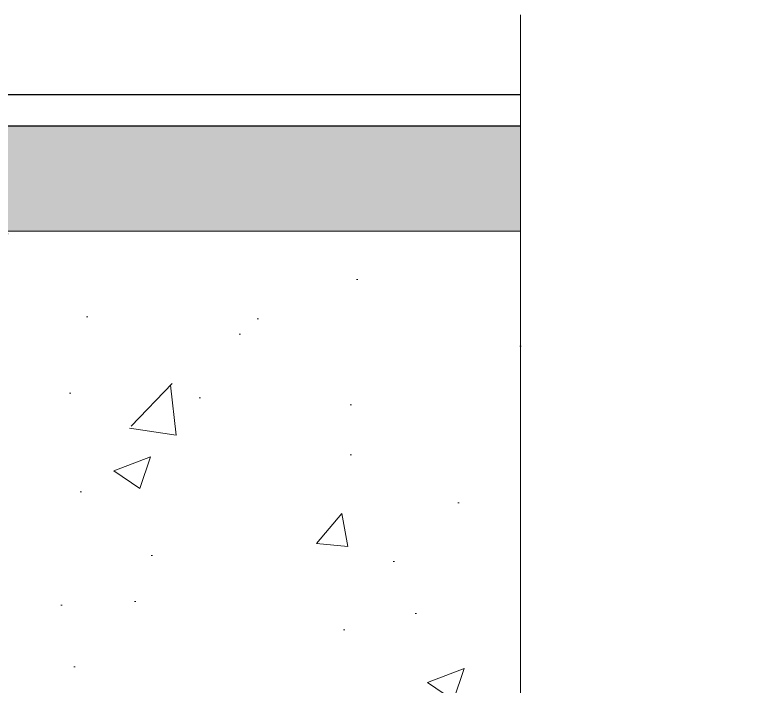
# Model space of a CAD drawing. Header units: millimetres. Extents: x -477321 to 558829, y -132142 to 283081.
# Drawn here: x -463982 to -463276, y 60226 to 60864 of the extents above; entities that cross this region are included whole.
import ezdxf

# ---------------------------------------------------------------- set-up
doc = ezdxf.new("R2010")
doc.units = ezdxf.units.MM
doc.layers.add('АР_Перегородки кирпич штрих', color=7, linetype='Continuous')
doc.layers.add('АР_Тонкие', color=250, linetype='Continuous', lineweight=0)
doc.layers.add('АР_Штриховка', color=252, linetype='Continuous', lineweight=0)

# ---------------------------------------------------------------- blocks, each defined once
blk = doc.blocks.new('*U35')
at = {"color": 8}
blk.add_lwpolyline([(0, -6.6991), (0, 1.5016), (2.25, 2.0016), (-2.25, 2.5016), (0, 3.0016), (0, 14.0929)], dxfattribs=at)

msp = doc.modelspace()

# ---------------------------------------------------------------- hatches: boundary and pattern name
at = {"layer": 'АР_Перегородки кирпич штрих', "transparency": 33554559}
h = msp.add_hatch(dxfattribs=at)
h.set_pattern_fill('AR-CONC', color=256, scale=0.5, style=0)
h.set_pattern_definition([(50, (128331.515, -1609919.884), (91.0923345, -7.9695428), [9.525, -104.775]), (355, (128331.515, -1609919.88), (-17.6217107, 95.5284226), [7.62, -83.820292]), (100.4514447, (128339.11, -1609920.55), (73.4706235, 87.558876), [8.0950044, -89.0451223]), (46.1842, (128331.51, -1609894.48), (135.5395204, -21.021164), [14.2875, -157.1625]), (96.635558, (128342.81, -1609896.24), (118.702067, 123.713062), [12.142512, -133.567804]), (351.184151, (128331.51, -1609894.48), (118.702067, 123.713062), [11.429984, -125.729866]), (21, (128344.215, -1609900.834), (75.8071956, -51.132599), [9.525, -104.775]), (326, (128344.215, -1609900.83), (30.901014, 92.093983), [7.62, -83.82]), (71.451445, (128350.53, -1609905.096), (106.7082096, 40.9613844), [8.0950044, -89.044969]), (37.5, (128331.515, -1609919.884), (1.5443016, 42.27751944), [0, -82.804, 0, -85.09, 0, -84.1375]), (7.5, (128331.515, -1609919.884), (33.4098313, 50.0902874), [0, -48.514, 0, -80.899, 0, -32.0675]), (327.5, (128303.194, -1609919.884), (67.7952976, -2.864372), [0, -31.75, 0, -99.06, 0, -131.445]), (317.5, (128290.494, -1609919.884), (74.0645907, 12.7132455), [0, -41.275, 0, -65.786, 0, -93.345])])
h.paths.add_polyline_path([(-463501.3, 60658.73), (-463501.3, 60758.73), (-470326.71, 60758.73), (-470326.71, 60658.73)])
at = {"layer": 'АР_Штриховка', "ltscale": 100, "true_color": 0x000000}
h = msp.add_hatch(dxfattribs=at)
h.set_pattern_fill('AR-CONC', color=18, scale=50, style=0)
h.set_pattern_definition([(50, (-5148656.87, 792535.35), (358.630091, -31.376067), [37.5, -412.5]), (355, (-5148656.87, 792535.35), (-69.375667, 376.096067), [30, -330]), (100.4514445, (-5148627, 792532.73), (289.254423, 344.719995), [31.870096, -350.571056]), (46.1842, (-5148656.87, 792635.35), (533.620665, -82.75964), [56.25, -618.75]), (96.635635, (-5148612.4, 792628.45), (467.33097, 487.0593), [47.80517, -525.85688]), (351.184164, (-5148656.9, 792635.35), (467.33097, 487.0593), [45, -495]), (21, (-5148606.87, 792610.35), (298.453526, -201.309445), [37.5, -412.5]), (326, (-5148606.87, 792610.35), (121.657666, 362.575023), [30, -330]), (71.451445, (-5148582, 792593.57), (420.111188, 161.265576), [31.870095, -350.571056]), (37.5, (-5148656.87, 792535.35), (6.0799277, 166.446927), [0, -326, 0, -335, 0, -331.25]), (7.5, (-5148656.87, 792535.35), (131.534769, 197.205856), [0, -191, 0, -318.5, 0, -126.25]), (327.5, (-5148768.37, 792535.35), (266.911218, -11.277436), [0, -125, 0, -390, 0, -517.5]), (317.5, (-5148818.37, 792535.35), (291.593085, 50.052491), [0, -162.5, 0, -259, 0, -367.5])])
h.paths.add_polyline_path([(-463501.3, 60658.73), (-470326.71, 60658.73), (-470326.71, 59938.73), (-463501.3, 59938.73)])

# ---------------------------------------------------------------- linework, layer by layer
at = {"layer": 'АР_Тонкие', "lineweight": 30}
for p, q in [((-470326.71, 60788.73), (-463501.3, 60788.73)), ((-470326.71, 60758.73), (-463501.3, 60758.73))]:
    msp.add_line(p, q, dxfattribs=at)
at = {"layer": 'АР_Тонкие'}
msp.add_lwpolyline([(-470326.71, 60658.73), (-463501.3, 60658.73)], dxfattribs=at)

# ---------------------------------------------------------------- block references
at = {"layer": 'АР_Тонкие', "xscale": 100, "yscale": 100, "zscale": 100}
msp.add_blockref('*U35', (-463501.3, 59455.11), dxfattribs=at)

doc.saveas('drawing.dxf')
